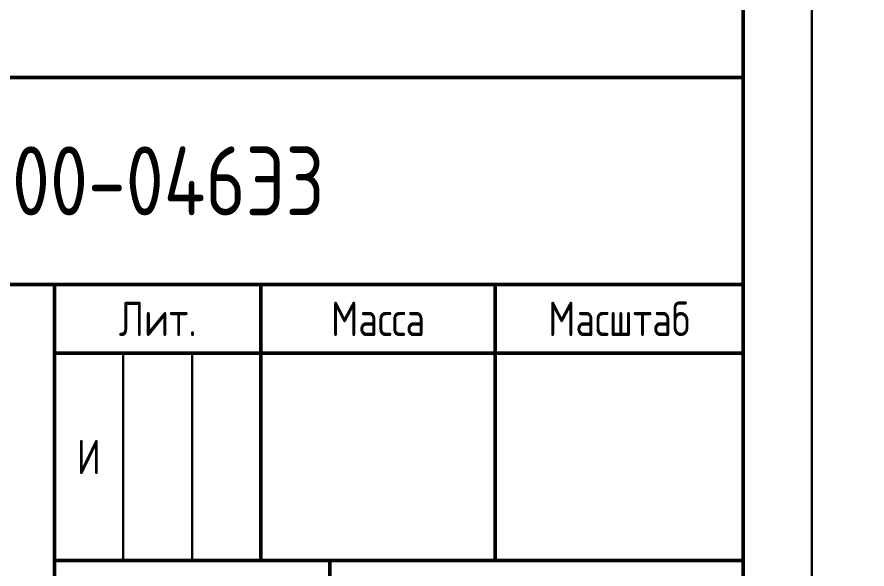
# Model space of a CAD drawing. Header units: millimetres. Extents: x -1117 to 6083, y -90 to 586.
# Drawn here: x 362.3 to 424, y 24.4 to 64.4 of the extents above; entities that cross this region are included whole.
import ezdxf

# ---------------------------------------------------------------- set-up
doc = ezdxf.new("R2010")
doc.units = ezdxf.units.MM
doc.styles.add('Gost_type_A', font='GOST_A.TTF')

# ---------------------------------------------------------------- blocks, each defined once
blk = doc.blocks.new('Формат_А3')
blk.add_lwpolyline([(-420, 297), (0, 297), (0, 0), (-420, 0)], close=True)
at = {"lineweight": 50}
blk.add_lwpolyline([(-400, 292), (-5, 292), (-5, 5), (-400, 5)], close=True, dxfattribs=at)
blk = doc.blocks.new('Штамп большой нижний')
at = {"lineweight": 50}
for points in [[(-120, 55), (0, 55), (0, 40), (-120, 40)], [(-120, 40), (-50, 40), (-50, 15), (-120, 15)], [(-50, 40), (-35, 40), (-35, 35), (-50, 35)], [(-35, 40), (-18, 40), (-18, 35), (-35, 35)], [(-18, 40), (0, 40), (0, 35), (-18, 35)], [(-35, 19.974), (-50, 19.974), (-50, 35), (-35, 35)], [(-35, 35), (-18, 35), (-18, 19.974), (-35, 19.974)], [(-18, 35), (0, 35), (0, 19.974), (-18, 19.974)], [(-50, 19.974), (-30, 19.974), (-30, 15), (-50, 15)], [(-30, 19.974), (0, 19.974), (0, 15), (-30, 15)]]:
    blk.add_lwpolyline(points, close=True, dxfattribs=at)
for points in [[(-50, 35), (-45, 35), (-45, 19.974), (-50, 19.974)], [(-45, 35), (-40, 35), (-40, 19.974), (-45, 19.974)], [(-40, 35), (-35, 35), (-35, 19.974), (-40, 19.974)]]:
    blk.add_lwpolyline(points, close=True)
at = {"char_height": 2.5, "attachment_point": 5, "style": 'Gost_type_A'}
for s, insert, width in [('Лит.', (-42.5, 37.5), 15), ('Масса', (-26.5, 37.5), 17), ('Масштаб', (-9, 37.5), 18)]:
    blk.add_mtext(s, dxfattribs=dict(at, insert=insert, width=width))

msp = doc.modelspace()

# ---------------------------------------------------------------- block references
at = {"color": 1}
for p in [(420, 0), (840, 0)]:
    msp.add_blockref('Формат_А3', p, dxfattribs=at)
msp.add_blockref('Штамп большой нижний', (415, 5))

# ---------------------------------------------------------------- texts
at = {"attachment_point": 5, "style": 'Gost_type_A'}
for s, insert, char_height, width in [('ЮТКБ.656463.300-046Э3', (355, 52.5), 5, 120), ('И', (367.5, 32.487), 2.5, 5)]:
    msp.add_mtext(s, dxfattribs=dict(at, insert=insert, char_height=char_height, width=width))

doc.saveas('drawing.dxf')
